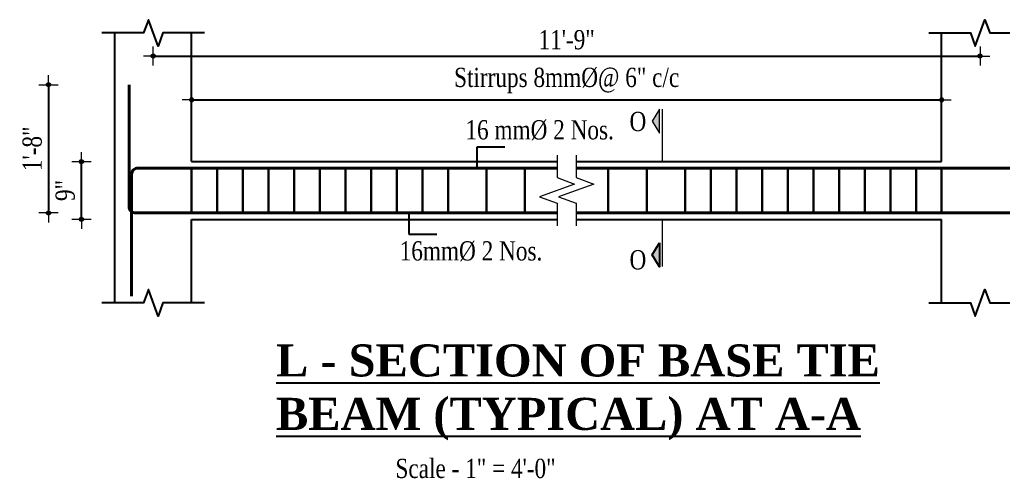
# Model space of a CAD drawing. Header units: feet. Extents: x 28652 to 66086, y -6769 to -640.
# Drawn here: x 60194.1 to 60501, y -936.6 to -793.6 of the extents above; entities that cross this region are included whole.
import ezdxf

# ---------------------------------------------------------------- set-up
doc = ezdxf.new("R2010")
doc.units = ezdxf.units.FT
doc.header["$LTSCALE"] = 50
doc.header["$MEASUREMENT"] = 0
doc.header["$PDMODE"] = 34
for name, color, linetype, lineweight in [('BAR', 7, 'Continuous', 40), ('DIMENSION', 142, 'Continuous', 13), ('STIRRUP', 10, 'Continuous', 30)]:
    doc.layers.add(name, color=color, linetype=linetype, lineweight=lineweight)
doc.layers.add('Text', color=7, linetype='Continuous')
doc.styles.add('1.8 str', font='times.ttf', dxfattribs={"width": 0.8, "height": 6})
doc.styles.add('TITLE', font='times.ttf', dxfattribs={"height": 11})
doc.dimstyles.new('1.4', dxfattribs={"dimscale": 0, "dimtxt": 6, "dimasz": 0.5, "dimexe": 2, "dimexo": 9, "dimgap": 2, "dimtad": 1, "dimdec": 0, "dimlfac": 0.5, "dimzin": 3, "dimdsep": 46, "dimlunit": 4, "dimtxsty": '1.8 str', "dimblk": 'DIM', "dimcen": 3, "dimdle": 3, "dimse1": 1, "dimse2": 1, "dimclrd": 256, "dimclre": 256, "dimclrt": 7, "dimadec": 1, "dimazin": 2, "dimtfac": 1, "dimtdec": 0, "dimtix": 1, "dimtofl": 0, "dimtmove": 2, "dimatfit": 3, "dimldrblk": 'arrow', "dimfxl": 2, "dimfrac": 2, "dimtolj": 2, "dimtzin": 0, "dimarcsym": 0})

# ---------------------------------------------------------------- blocks, each defined once
blk = doc.blocks.new('DIM')
at = {"layer": 'DIMENSION'}
h = blk.add_hatch(color=256, dxfattribs=at)
h.paths.add_polyline_path([(0, 1.28), (0, 0), (1.28, 0, 0.414214)])
h.paths.add_polyline_path([(1.28, 0), (0, 0), (0, -1.28, 0.414214)])
h.paths.add_polyline_path([(0, 0), (-1.28, 0, 0.414214), (0, -1.28)])
h.paths.add_polyline_path([(0, 1.28, 0.414214), (-1.28, 0), (0, 0)])
for p, q in [((-6, 0), (6, 0)), ((0, 6), (0, -6))]:
    blk.add_line(p, q, dxfattribs=at)
blk.add_circle((0, 0), 1.28, dxfattribs=at)
blk = doc.blocks.new('*D865')
at = {"layer": 'Defpoints', "color": 0, "ltscale": 10, "transparency": 16777216}
for p in [(60493.73, -804.92), (60235.73, -814.72), (60493.73, -832.61)]:
    blk.add_point(p, dxfattribs=at)
at = {"layer": 'DIMENSION', "lineweight": -2, "ltscale": 10, "transparency": 16777216}
blk.add_line((60236.23, -804.92), (60493.23, -804.92), dxfattribs=at)
at = {"layer": 'DIMENSION', "lineweight": -2, "ltscale": 10, "transparency": 16777216, "xscale": 0.5, "yscale": 0.5, "zscale": 0.5, "rotation": 180}
blk.add_blockref('DIM', (60235.73, -804.92), dxfattribs=at)
at = {"layer": 'DIMENSION', "lineweight": -2, "ltscale": 10, "transparency": 16777216, "xscale": 0.5, "yscale": 0.5, "zscale": 0.5}
blk.add_blockref('DIM', (60493.73, -804.92), dxfattribs=at)
at = {"layer": 'DIMENSION', "color": 7, "ltscale": 10, "transparency": 16777216, "insert": (60364.73, -799.86), "char_height": 6, "attachment_point": 5, "style": '1.8 str'}
blk.add_mtext('\\A2;11\'-9"', dxfattribs=at)
blk = doc.blocks.new('arrow')
at = {"layer": 'DIMENSION'}
blk.add_lwpolyline([(1.21, 0, 0, 2.1, 0), (-2.29, 0, 0, 0, 0), (1.21, 0, 0, 0, 0)], format="xyseb", dxfattribs=at)
blk = doc.blocks.new('*D866')
at = {"layer": 'Defpoints', "color": 0, "ltscale": 10, "transparency": 16777216}
for p in [(60481.73, -818.58), (60247.73, -821.54), (60481.73, -823.1)]:
    blk.add_point(p, dxfattribs=at)
at = {"layer": 'DIMENSION', "lineweight": -2, "ltscale": 10, "transparency": 16777216}
blk.add_line((60248.23, -818.58), (60481.23, -818.58), dxfattribs=at)
at = {"layer": 'DIMENSION', "lineweight": -2, "ltscale": 10, "transparency": 16777216, "xscale": 0.5, "yscale": 0.5, "zscale": 0.5, "rotation": 180}
blk.add_blockref('DIM', (60247.73, -818.58), dxfattribs=at)
at = {"layer": 'DIMENSION', "lineweight": -2, "ltscale": 10, "transparency": 16777216, "xscale": 0.5, "yscale": 0.5, "zscale": 0.5}
blk.add_blockref('DIM', (60481.73, -818.58), dxfattribs=at)
at = {"layer": 'DIMENSION', "color": 7, "ltscale": 10, "transparency": 16777216, "insert": (60364.73, -812.55), "char_height": 6, "attachment_point": 5, "style": '1.8 str'}
blk.add_mtext('\\A2;Stirrups 8mm%%C@ 6" c/c', dxfattribs=at)
blk = doc.blocks.new('*D867')
at = {"layer": 'Defpoints', "color": 0, "ltscale": 10, "transparency": 16777216}
for p in [(60213.34, -837.86), (60217.57, -837.86), (60217.57, -855.86)]:
    blk.add_point(p, dxfattribs=at)
at = {"layer": 'DIMENSION', "lineweight": -2, "ltscale": 10, "transparency": 16777216}
blk.add_line((60213.34, -855.36), (60213.34, -838.36), dxfattribs=at)
at = {"layer": 'DIMENSION', "lineweight": -2, "ltscale": 10, "transparency": 16777216, "xscale": 0.5, "yscale": 0.5, "zscale": 0.5}
for p, rotation in [((60213.34, -837.86), 90), ((60213.34, -855.86), 270)]:
    blk.add_blockref('DIM', p, dxfattribs=dict(at, rotation=rotation))
at = {"layer": 'DIMENSION', "color": 7, "ltscale": 10, "transparency": 16777216, "insert": (60208.28, -846.86), "char_height": 6, "attachment_point": 5, "rotation": 90, "style": '1.8 str'}
blk.add_mtext('\\A2;9"', dxfattribs=at)
blk = doc.blocks.new('*D868')
at = {"layer": 'Defpoints', "color": 0, "ltscale": 10, "transparency": 16777216}
for p in [(60228.23, -813.86), (60203.06, -853.86), (60230.24, -853.86)]:
    blk.add_point(p, dxfattribs=at)
at = {"layer": 'DIMENSION', "lineweight": -2, "ltscale": 10, "transparency": 16777216}
blk.add_line((60203.06, -814.36), (60203.06, -853.36), dxfattribs=at)
at = {"layer": 'DIMENSION', "lineweight": -2, "ltscale": 10, "transparency": 16777216, "xscale": 0.5, "yscale": 0.5, "zscale": 0.5}
for p, rotation in [((60203.06, -813.86), 90), ((60203.06, -853.86), 270)]:
    blk.add_blockref('DIM', p, dxfattribs=dict(at, rotation=rotation))
at = {"layer": 'DIMENSION', "color": 7, "ltscale": 10, "transparency": 16777216, "insert": (60198, -833.86), "char_height": 6, "attachment_point": 5, "rotation": 90, "style": '1.8 str'}
blk.add_mtext('\\A2;1\'-8"', dxfattribs=at)

msp = doc.modelspace()

# ---------------------------------------------------------------- hatches: boundary and pattern name
at = {"layer": 'Text', "ltscale": 10}
for points in [[(60393.74, -821.5), (60393.74, -829), (60391.43, -825.25)], [(60393.74, -870.65), (60393.74, -863.15), (60391.43, -866.9)]]:
    msp.add_hatch(color=256, dxfattribs=at).paths.add_polyline_path(points)

# ---------------------------------------------------------------- linework, layer by layer
at = {"ltscale": 10}
for p, q in [((60223.73, -881.9), (60223.73, -797.71)), ((60247.73, -837.86), (60247.73, -797.71)), ((60481.73, -837.86), (60481.73, -797.71)), ((60247.73, -837.86), (60361.73, -837.86)), ((60367.73, -837.86), (60481.73, -837.86)), ((60247.73, -881.9), (60247.73, -855.86)), ((60247.73, -855.86), (60361.73, -855.86)), ((60367.73, -855.86), (60481.73, -855.86)), ((60481.73, -881.9), (60481.73, -855.86))]:
    msp.add_line(p, q, dxfattribs=at)
at = {"linetype": 'Continuous', "ltscale": 10}
for points in [[(60251.73, -797.71), (60238.73, -797.71), (60237.23, -801.83), (60234.23, -793.59), (60232.73, -797.71), (60219.73, -797.71)], [(60477.73, -797.71), (60490.73, -797.71), (60492.23, -801.83), (60495.23, -793.59), (60496.73, -797.71), (60509.73, -797.71)], [(60251.73, -881.9), (60238.73, -881.9), (60237.23, -886.02), (60234.23, -877.78), (60232.73, -881.9), (60219.73, -881.9)], [(60477.73, -881.9), (60490.73, -881.9), (60492.23, -886.02), (60495.23, -877.78), (60496.73, -881.9), (60509.73, -881.9)]]:
    msp.add_lwpolyline(points, dxfattribs=at)
at = {"layer": 'BAR', "ltscale": 10}
for p, q in [((60493.73, -839.86), (60367.73, -839.86)), ((60493.73, -839.86), (60547, -839.86)), ((60493.73, -853.86), (60367.73, -853.86)), ((60493.73, -853.86), (60547, -853.86))]:
    msp.add_line(p, q, dxfattribs=at)
for points in [[(60247.73, -853.86), (60230.24, -853.86, -0.414214), (60228.23, -851.85), (60228.23, -813.86)], [(60228.98, -879.86), (60228.98, -841.88, -0.414214), (60230.99, -839.86), (60247.73, -839.86)]]:
    msp.add_lwpolyline(points, format="xyb", dxfattribs=at)
for points in [[(60247.73, -839.86), (60361.73, -839.86)], [(60361.73, -853.86), (60247.73, -853.86)]]:
    msp.add_lwpolyline(points, dxfattribs=at)
at = {"layer": 'DIMENSION', "ltscale": 10}
for p, q in [((60394.6, -837.86), (60394.6, -821.54)), ((60394.6, -870.6), (60394.6, -855.86))]:
    msp.add_line(p, q, dxfattribs=at)
msp.add_lwpolyline([(60393.74, -829), (60393.74, -821.5), (60391.43, -825.25), (60393.74, -829)], dxfattribs=at)
at = {"layer": 'DIMENSION', "linetype": 'Continuous', "ltscale": 10}
for points in [[(60361.73, -835.86), (60361.73, -842.86), (60367.22, -844.86), (60356.23, -848.86), (60361.73, -850.86), (60361.73, -857.86)], [(60367.73, -835.86), (60367.73, -842.86), (60373.22, -844.86), (60362.23, -848.86), (60367.73, -850.86), (60367.73, -857.86)]]:
    msp.add_lwpolyline(points, dxfattribs=at)
at = {"layer": 'STIRRUP'}
for p, q in [((60247.73, -839.46), (60247.73, -854.26)), ((60255.73, -839.46), (60255.73, -854.26)), ((60263.73, -839.46), (60263.73, -854.26)), ((60271.73, -839.46), (60271.73, -854.26)), ((60279.73, -839.46), (60279.73, -854.26)), ((60287.73, -839.46), (60287.73, -854.26)), ((60295.73, -839.46), (60295.73, -854.26)), ((60303.73, -839.46), (60303.73, -854.26)), ((60311.73, -839.46), (60311.73, -854.26)), ((60319.73, -839.46), (60319.73, -854.26)), ((60327.73, -839.46), (60327.73, -854.26)), ((60339.73, -839.46), (60339.73, -854.26)), ((60351.73, -839.46), (60351.73, -854.26)), ((60377.73, -839.46), (60377.73, -854.26)), ((60389.73, -839.46), (60389.73, -854.26)), ((60401.73, -839.46), (60401.73, -854.26)), ((60409.73, -839.46), (60409.73, -854.26)), ((60417.73, -839.46), (60417.73, -854.26)), ((60425.73, -839.46), (60425.73, -854.26)), ((60433.73, -839.46), (60433.73, -854.26)), ((60441.73, -839.46), (60441.73, -854.26)), ((60449.73, -839.46), (60449.73, -854.26)), ((60457.73, -839.46), (60457.73, -854.26)), ((60465.73, -839.46), (60465.73, -854.26)), ((60473.73, -839.46), (60473.73, -854.26)), ((60481.73, -839.46), (60481.73, -854.26))]:
    msp.add_line(p, q, dxfattribs=at)
at = {"layer": 'Text', "ltscale": 10}
msp.add_lwpolyline([(60393.74, -863.15), (60393.74, -870.65), (60391.43, -866.9), (60393.74, -863.15)], dxfattribs=at)

# ---------------------------------------------------------------- texts
at = {"layer": 'Text', "ltscale": 10, "style": '1.8 str', "width": 0.8}
for s, p in [('O', (60384.34, -828.33)), ('16 mm%%C 2 Nos.', (60333.14, -830.93)), ('16mm%%C 2 Nos.', (60312.63, -868.69)), ('O', (60384.34, -871.47)), ('Scale - 1" = 4\'-0"', (60311.32, -936.55))]:
    msp.add_text(s, height=6, dxfattribs=at).set_placement(p)
at = {"layer": 'Text', "insert": (60274.05, -894.86), "char_height": 10, "width": 209.6782, "attachment_point": 1, "style": 'TITLE'}
msp.add_mtext('{\\fTimes New Roman|b1|i0|c0|p18;\\LL - SECTION OF BASE TIE BEAM (TYPICAL) AT A-A}', dxfattribs=at)

# ---------------------------------------------------------------- dimensions: what is measured, and where the dimension line sits
at = {"layer": 'DIMENSION', "ltscale": 10}
dim = msp.add_linear_dim(base=(60481.73, -818.58), p1=(60247.73, -821.54), p2=(60481.73, -823.1), text='Stirrups 8mm%%C@ 6" c/c', dimstyle='1.4', override={"dimscale": 1}, dxfattribs=at)
dim.commit()
dim.dimension.update_dxf_attribs({"geometry": '*D866', "text_midpoint": (60364.73, -812.55)})
dim = msp.add_linear_dim(base=(60493.73, -804.92), p1=(60235.73, -814.72), p2=(60493.73, -832.61), angle=180, text='11\'-9"', dimstyle='1.4', override={"dimscale": 1}, dxfattribs=at)
dim.commit()
dim.dimension.update_dxf_attribs({"geometry": '*D865', "text_midpoint": (60364.73, -799.86)})
for base, p1, p2, picture, middle in [((60203.06, -853.86), (60228.23, -813.86), (60230.24, -853.86), '*D868', (60198, -833.86)), ((60213.34, -837.86), (60217.57, -855.86), (60217.57, -837.86), '*D867', (60208.28, -846.86))]:
    dim = msp.add_linear_dim(base=base, p1=p1, p2=p2, angle=90, dimstyle='1.4', override={"dimscale": 1}, dxfattribs=at)
    dim.commit()
    dim.dimension.update_dxf_attribs({"geometry": picture, "text_midpoint": middle})

# ---------------------------------------------------------------- leaders
for points in [[(60336.76, -839.46), (60336.76, -833.26), (60345.49, -833.26)], [(60315.49, -854.26), (60315.49, -860.47), (60324.21, -860.47)]]:
    msp.add_leader(points, dimstyle='1.4', override={"dimscale": 1}, dxfattribs=at)

doc.saveas('drawing.dxf')
